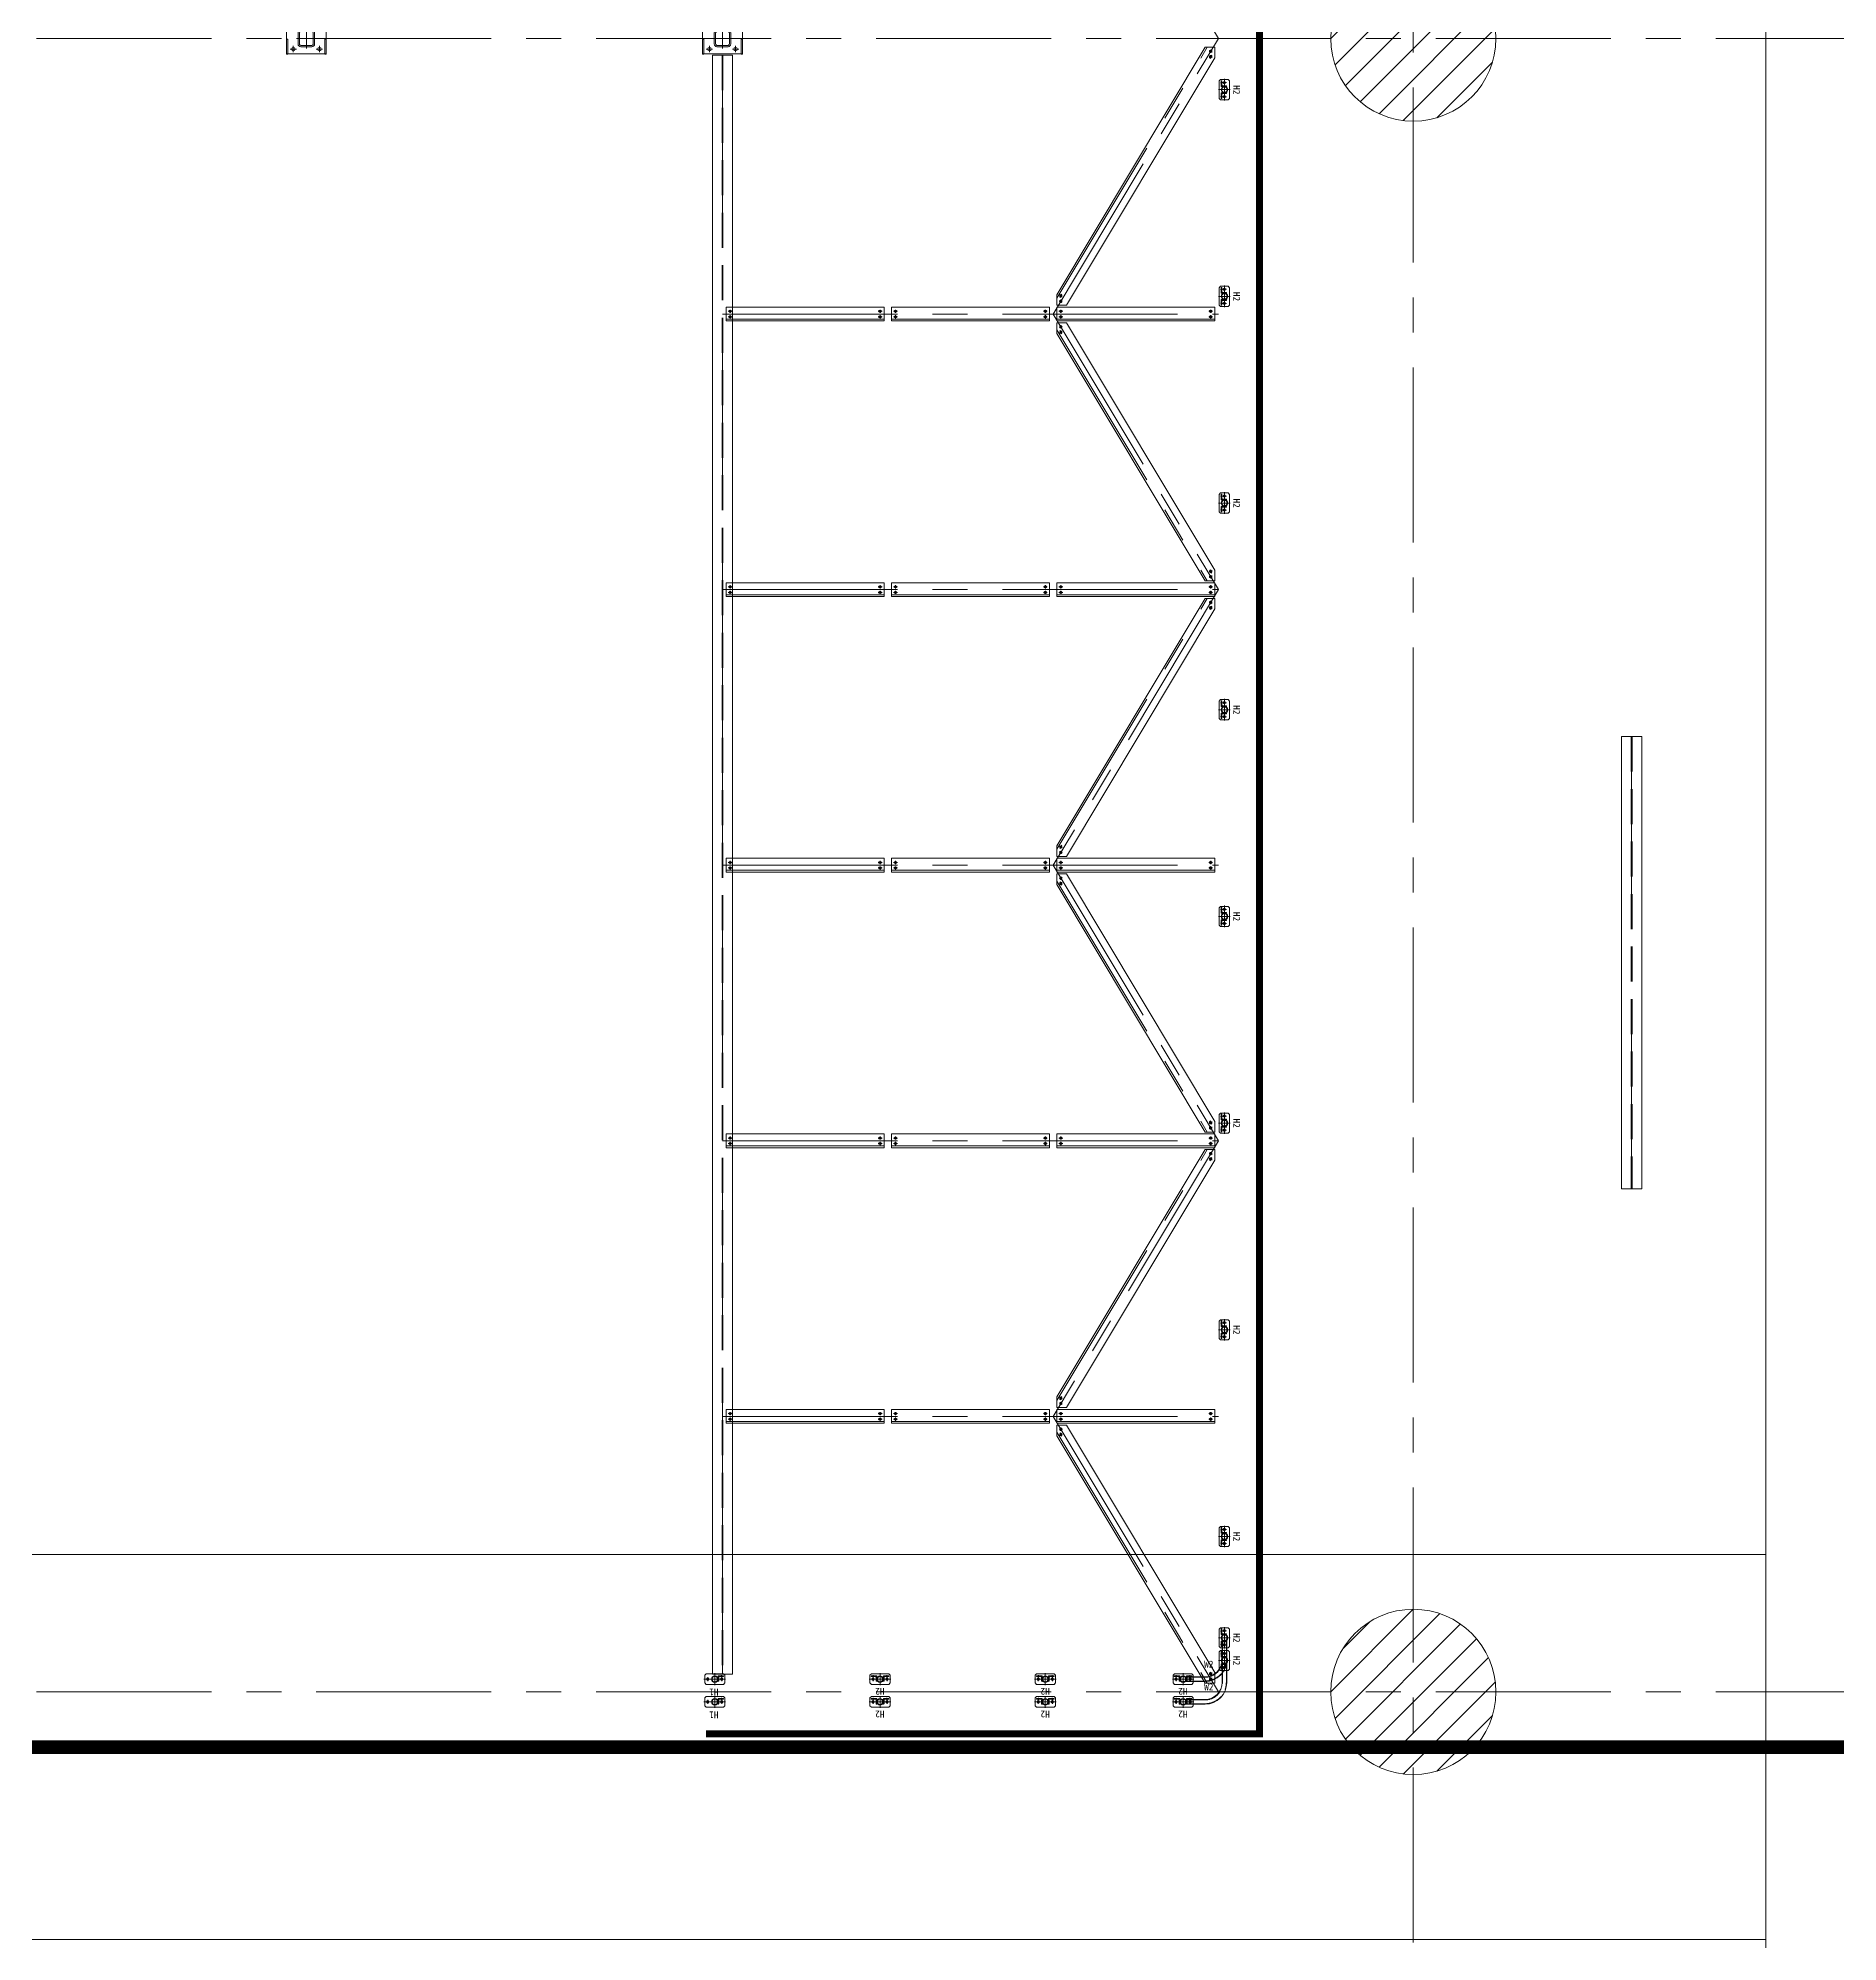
# Model space of a CAD drawing. Header units: millimetres. Extents: x -16602 to 168350, y -134254 to 50573.
# Drawn here: x 137052 to 150118, y -21752 to -7935 of the extents above; entities that cross this region are included whole.
import ezdxf

# ---------------------------------------------------------------- set-up
doc = ezdxf.new("R2010")
doc.units = ezdxf.units.MM
doc.header["$LTSCALE"] = 40
for name, pattern in [('CENTER', [50.8, 31.75, -6.35, 6.35, -6.35]), ('CENTER2', [28.575, 19.05, -3.175, 3.175, -3.175]), ('HIDDEN', [9.525, 6.35, -3.175]), ('HIDDEN2', [4.7625, 3.175, -1.5875]), ('PHANTOM', [63.5, 31.75, -6.35, 6.35, -6.35, 6.35, -6.35])]:
    doc.linetypes.add(name, pattern=pattern)
doc.layers.get('0').update_dxf_attribs({"linetype": 'CONTINUOUS', "lineweight": 13})
doc.layers.get('Defpoints').update_dxf_attribs({"linetype": 'CONTINUOUS', "lineweight": 13})
doc.layers.add('01-CEN', color=1, linetype='CENTER', lineweight=13)
doc.layers.add('Handrail', color=6, linetype='CONTINUOUS', lineweight=13)
doc.styles.add('T', font='SimSun.ttf', dxfattribs={"height": 100})

# ---------------------------------------------------------------- blocks, each defined once
blk = doc.blocks.new('120x120x10.0-shs-34.2')
for points in [[(-40, 60), (40, 60, -0.4142136), (60, 40), (60, -40, -0.4142136), (40, -60), (-40, -60, -0.4142136), (-60, -40), (-60, 40, -0.4142136)], [(-40, 50), (40, 50, -0.4142136), (50, 40), (50, -40, -0.4142136), (40, -50), (-40, -50, -0.4142136), (-50, -40), (-50, 40, -0.4142136)]]:
    blk.add_lwpolyline(points, format="xyb", close=True)
at = {"layer": '01-CEN'}
for p, q in [((72.5, 0), (-72.5, 0)), ((0, -72.5), (0, 72.5))]:
    blk.add_line(p, q, dxfattribs=at)
blk = doc.blocks.new('C9 TO 610X229113 UB')
at = {"ltscale": 30}
blk.add_lwpolyline([(-145, -112.5), (-145, 112.5), (145, 112.5), (145, -112.5)], close=True, dxfattribs=at)
for centre in [(-95, 77.5), (95, 77.5), (-95, -77.5), (95, -77.5)]:
    blk.add_circle(centre, 13, dxfattribs=at)
at = {"layer": '01-CEN', "ltscale": 30}
for p, q in [((-72, 77.5), (-118, 77.5)), ((-95, 100.5), (-95, 54.5)), ((72, 77.5), (118, 77.5)), ((95, 100.5), (95, 54.5)), ((-72, -77.5), (-118, -77.5)), ((-95, -100.5), (-95, -54.5)), ((72, -77.5), (118, -77.5)), ((95, -100.5), (95, -54.5))]:
    blk.add_line(p, q, dxfattribs=at)
at = {"ltscale": 30, "rotation": 90}
blk.add_blockref('120x120x10.0-shs-34.2', (0, 0), dxfattribs=at)
blk = doc.blocks.new('040x05a')
for p, q in [((0, 40), (0, 0)), ((2.6, 40), (0, 40)), ((0, 0), (40, 0)), ((5, 11), (5, 37.6)), ((37.6, 5), (11, 5)), ((40, 0), (40, 2.6))]:
    blk.add_line(p, q)
for centre, radius, start, end in [((2.6, 37.6), 2.4, 0, 90), ((11, 11), 6, 180, 270), ((37.6, 2.6), 2.4, 0, 90)]:
    blk.add_arc(centre, radius, start, end)
blk = doc.blocks.new('H1')
at = {"linetype": 'CENTER2'}
for p, q in [((-78, 0), (78, 0)), ((0, -42), (0, 43))]:
    blk.add_line(p, q, dxfattribs=at)
for p, q in [((-73, 28), (-63, 38)), ((-73, 28), (-73, -28)), ((-37, 0), (-65, 0)), ((63, 38), (-63, 38)), ((-51, 14), (-51, -14)), ((37, 0), (65, 0)), ((51, 14), (51, -14)), ((63, 38), (73, 28)), ((73, -28), (73, 28)), ((-63, -38), (-73, -28)), ((-63, -38), (63, -38)), ((-56, -19), (-56, -24)), ((-49, -14), (-49, -29)), ((-42, -19), (-42, -24)), ((73, -28), (63, -38))]:
    blk.add_line(p, q)
for centre, radius in [((-51, 0), 9), ((0, 0), 24.1), ((0, 0), 20.1), ((51, 0), 9)]:
    blk.add_circle(centre, radius)
at = {"extrusion": (0, 0, -1), "zscale": -1}
blk.add_blockref('040x05a', (24, -24), dxfattribs=at)
at = {"ltscale": 30, "style": 'T'}
blk.add_text('H1', height=50, dxfattribs=at).set_placement((-27, 70))
blk = doc.blocks.new('H2')
at = {"linetype": 'CENTER2'}
for p, q in [((-78, 0), (78, 0)), ((0, -42), (0, 43))]:
    blk.add_line(p, q, dxfattribs=at)
for p, q in [((-73, 28), (-63, 38)), ((-73, 28), (-73, -28)), ((-37, 0), (-65, 0)), ((63, 38), (-63, 38)), ((-51, 14), (-51, -14)), ((37, 0), (65, 0)), ((51, 14), (51, -14)), ((63, 38), (73, 28)), ((73, -28), (73, 28)), ((-63, -38), (-73, -28)), ((-63, -38), (63, -38)), ((-56, -19), (-56, -24)), ((-49, -14), (-49, -29)), ((-42, -19), (-42, -24)), ((42, -19), (42, -24)), ((49, -14), (49, -29)), ((56, -19), (56, -24)), ((73, -28), (63, -38))]:
    blk.add_line(p, q)
for centre, radius in [((-51, 0), 9), ((0, 0), 24.1), ((0, 0), 20.1), ((51, 0), 9)]:
    blk.add_circle(centre, radius)
at = {"extrusion": (0, 0, -1), "zscale": -1}
blk.add_blockref('040x05a', (24, -24), dxfattribs=at)
blk.add_blockref('040x05a', (24, -24))
at = {"ltscale": 30, "style": 'T'}
blk.add_text('H2', height=50, dxfattribs=at).set_placement((-33, 64))
blk = doc.blocks.new('W2')
for p, q in [((-17, 0), (17, 0)), ((-17, -160), (-17, 0)), ((17, -160), (17, 0)), ((-300, -283), (-300, -317)), ((-140, -283), (-300, -283)), ((-140, -317), (-300, -317))]:
    blk.add_line(p, q)
at = {"linetype": 'HIDDEN2'}
for p, q in [((-14, -160), (-14, 0)), ((14, -160), (14, 0)), ((-140, -286), (-300, -286)), ((-140, -314), (-300, -314))]:
    blk.add_line(p, q, dxfattribs=at)
for radius in [154, 126]:
    blk.add_arc((-140, -160), radius, 270, 0, dxfattribs=at)
for radius in [157, 123]:
    blk.add_arc((-140, -160), radius, 270, 0)
at = {"style": 'T'}
blk.add_text('W2', height=50, dxfattribs=at).set_placement((-147, -216))

msp = doc.modelspace()

# ---------------------------------------------------------------- hatches: boundary and pattern name
h = msp.add_hatch()
h.set_pattern_fill('ANSI31', color=256, scale=50, style=0)
h.set_pattern_definition([(45, (43853.43, -9042.49), (-112.2532, 112.2532), [])])
edge = h.paths.add_edge_path()
edge.add_arc((147035.6, -7938), 600, 0, 360)
h = msp.add_hatch()
h.set_pattern_fill('ANSI31', color=256, scale=50, style=0)
h.set_pattern_definition([(45, (43853.43, -21042.49), (-112.2532, 112.2532), [])])
edge = h.paths.add_edge_path()
edge.add_arc((147035.6, -19938), 600, 0, 360)

# ---------------------------------------------------------------- linework, layer by layer
for points in [[(138854.6, -8052.1), (138864.6, -8052.1), (138864.6, -7943.6), (138854.6, -7943.6)], [(139144.6, -8052.1), (139134.6, -8052.1), (139134.6, -7943.6), (139144.6, -7943.6)], [(141875.6, -8052.1), (141885.6, -8052.1), (141885.6, -7943.6), (141875.6, -7943.6)], [(142165.6, -8052.1), (142155.6, -8052.1), (142155.6, -7943.6), (142165.6, -7943.6)], [(142046.7, -9988), (143194.6, -9988), (143194.6, -9888), (142046.7, -9888)], [(143246.7, -9988), (144394.6, -9988), (144394.6, -9888), (143246.7, -9888)], [(144446.7, -9988), (145594.6, -9988), (145594.6, -9888), (144446.7, -9888)], [(142046.7, -11988), (143194.6, -11988), (143194.6, -11888), (142046.7, -11888)], [(143246.7, -11988), (144394.6, -11988), (144394.6, -11888), (143246.7, -11888)], [(144446.7, -11988), (145594.6, -11988), (145594.6, -11888), (144446.7, -11888)], [(142046.7, -13988), (143194.6, -13988), (143194.6, -13888), (142046.7, -13888)], [(143246.7, -13988), (144394.6, -13988), (144394.6, -13888), (143246.7, -13888)], [(144446.7, -13988), (145594.6, -13988), (145594.6, -13888), (144446.7, -13888)], [(142046.7, -15988), (143194.6, -15988), (143194.6, -15888), (142046.7, -15888)], [(143246.7, -15988), (144394.6, -15988), (144394.6, -15888), (143246.7, -15888)], [(144446.7, -15988), (145594.6, -15988), (145594.6, -15888), (144446.7, -15888)], [(142046.7, -17988), (143194.6, -17988), (143194.6, -17888), (142046.7, -17888)], [(143246.7, -17988), (144394.6, -17988), (144394.6, -17888), (143246.7, -17888)], [(144446.7, -17988), (145594.6, -17988), (145594.6, -17888), (144446.7, -17888)]]:
    msp.add_lwpolyline(points, close=True)
at = {"ltscale": 30}
for points in [[(144446.7, -9874.6), (144446.7, -9797.4), (145524.3, -8001.4), (145594.6, -8001.4), (145594.6, -8078.6), (144517, -9874.6)], [(144446.7, -10001.4), (144446.7, -10078.6), (145524.3, -11874.6), (145594.6, -11874.6), (145594.6, -11797.4), (144517, -10001.4)], [(144446.7, -10001.4), (144446.7, -10078.6), (145524.3, -11874.6), (145594.6, -11874.6), (145594.6, -11797.4), (144517, -10001.4)], [(144446.7, -13874.6), (144446.7, -13797.4), (145524.3, -12001.4), (145594.6, -12001.4), (145594.6, -12078.6), (144517, -13874.6)], [(144446.7, -13874.6), (144446.7, -13797.4), (145524.3, -12001.4), (145594.6, -12001.4), (145594.6, -12078.6), (144517, -13874.6)], [(144446.7, -14001.4), (144446.7, -14078.6), (145524.3, -15874.6), (145594.6, -15874.6), (145594.6, -15797.4), (144517, -14001.4)], [(144446.7, -14001.4), (144446.7, -14078.6), (145524.3, -15874.6), (145594.6, -15874.6), (145594.6, -15797.4), (144517, -14001.4)], [(144446.7, -17874.6), (144446.7, -17797.4), (145524.3, -16001.4), (145594.6, -16001.4), (145594.6, -16078.6), (144517, -17874.6)], [(144446.7, -17874.6), (144446.7, -17797.4), (145524.3, -16001.4), (145594.6, -16001.4), (145594.6, -16078.6), (144517, -17874.6)], [(144446.7, -18001.4), (144446.7, -18078.6), (145524.3, -19874.6), (145594.6, -19874.6), (145594.6, -19797.4), (144517, -18001.4)], [(144446.7, -18001.4), (144446.7, -18078.6), (145524.3, -19874.6), (145594.6, -19874.6), (145594.6, -19797.4), (144517, -18001.4)]]:
    msp.add_lwpolyline(points, close=True, dxfattribs=at)
for points in [[(145569, -8037.6), (145572.1, -8032.5, 1), (145560.1, -8025.3), (145557, -8030.4, 1), (145569, -8037.6)], [(145569, -8076.5), (145572.1, -8071.3, 1), (145560.1, -8064.1), (145557, -8069.3, 1), (145569, -8076.5)], [(144481.1, -9811.9), (144484.2, -9806.7, 1), (144472.2, -9799.5), (144469.1, -9804.7, 1), (144481.1, -9811.9)], [(142073.7, -9925), (142079.7, -9925, 1), (142079.7, -9911), (142073.7, -9911, 1), (142073.7, -9925)], [(143167.6, -9925), (143161.6, -9925, -1), (143161.6, -9911), (143167.6, -9911, -1), (143167.6, -9925)], [(143273.7, -9925), (143279.7, -9925, 1), (143279.7, -9911), (143273.7, -9911, 1), (143273.7, -9925)], [(144367.6, -9925), (144361.6, -9925, -1), (144361.6, -9911), (144367.6, -9911, -1), (144367.6, -9925)], [(144473.7, -9925), (144479.7, -9925, 1), (144479.7, -9911), (144473.7, -9911, 1), (144473.7, -9925)], [(144481.1, -9850.8), (144484.2, -9845.6, 1), (144472.2, -9838.4), (144469.1, -9843.6, 1), (144481.1, -9850.8)], [(145567.6, -9925), (145561.6, -9925, -1), (145561.6, -9911), (145567.6, -9911, -1), (145567.6, -9925)], [(142073.7, -9965), (142079.7, -9965, 1), (142079.7, -9951), (142073.7, -9951, 1), (142073.7, -9965)], [(143167.6, -9965), (143161.6, -9965, -1), (143161.6, -9951), (143167.6, -9951, -1), (143167.6, -9965)], [(143273.7, -9965), (143279.7, -9965, 1), (143279.7, -9951), (143273.7, -9951, 1), (143273.7, -9965)], [(144367.6, -9965), (144361.6, -9965, -1), (144361.6, -9951), (144367.6, -9951, -1), (144367.6, -9965)], [(144473.7, -9965), (144479.7, -9965, 1), (144479.7, -9951), (144473.7, -9951, 1), (144473.7, -9965)], [(144481.1, -10025.3), (144484.2, -10030.4, -1), (144472.2, -10037.6), (144469.1, -10032.5, -1), (144481.1, -10025.3)], [(144481.1, -10025.3), (144484.2, -10030.4, -1), (144472.2, -10037.6), (144469.1, -10032.5, -1), (144481.1, -10025.3)], [(144481.1, -10064.1), (144484.2, -10069.3, -1), (144472.2, -10076.5), (144469.1, -10071.3, -1), (144481.1, -10064.1)], [(144481.1, -10064.1), (144484.2, -10069.3, -1), (144472.2, -10076.5), (144469.1, -10071.3, -1), (144481.1, -10064.1)], [(145567.6, -9965), (145561.6, -9965, -1), (145561.6, -9951), (145567.6, -9951, -1), (145567.6, -9965)], [(145569, -11799.5), (145572.1, -11804.7, -1), (145560.1, -11811.9), (145557, -11806.7, -1), (145569, -11799.5)], [(145569, -11799.5), (145572.1, -11804.7, -1), (145560.1, -11811.9), (145557, -11806.7, -1), (145569, -11799.5)], [(145569, -11838.4), (145572.1, -11843.6, -1), (145560.1, -11850.8), (145557, -11845.6, -1), (145569, -11838.4)], [(145569, -11838.4), (145572.1, -11843.6, -1), (145560.1, -11850.8), (145557, -11845.6, -1), (145569, -11838.4)], [(142073.7, -11925), (142079.7, -11925, 1), (142079.7, -11911), (142073.7, -11911, 1), (142073.7, -11925)], [(142073.7, -11965), (142079.7, -11965, 1), (142079.7, -11951), (142073.7, -11951, 1), (142073.7, -11965)], [(143167.6, -11925), (143161.6, -11925, -1), (143161.6, -11911), (143167.6, -11911, -1), (143167.6, -11925)], [(143167.6, -11965), (143161.6, -11965, -1), (143161.6, -11951), (143167.6, -11951, -1), (143167.6, -11965)], [(143273.7, -11925), (143279.7, -11925, 1), (143279.7, -11911), (143273.7, -11911, 1), (143273.7, -11925)], [(143273.7, -11965), (143279.7, -11965, 1), (143279.7, -11951), (143273.7, -11951, 1), (143273.7, -11965)], [(144367.6, -11925), (144361.6, -11925, -1), (144361.6, -11911), (144367.6, -11911, -1), (144367.6, -11925)], [(144367.6, -11965), (144361.6, -11965, -1), (144361.6, -11951), (144367.6, -11951, -1), (144367.6, -11965)], [(144473.7, -11925), (144479.7, -11925, 1), (144479.7, -11911), (144473.7, -11911, 1), (144473.7, -11925)], [(144473.7, -11965), (144479.7, -11965, 1), (144479.7, -11951), (144473.7, -11951, 1), (144473.7, -11965)], [(145567.6, -11925), (145561.6, -11925, -1), (145561.6, -11911), (145567.6, -11911, -1), (145567.6, -11925)], [(145567.6, -11965), (145561.6, -11965, -1), (145561.6, -11951), (145567.6, -11951, -1), (145567.6, -11965)], [(145569, -12037.6), (145572.1, -12032.5, 1), (145560.1, -12025.3), (145557, -12030.4, 1), (145569, -12037.6)], [(145569, -12037.6), (145572.1, -12032.5, 1), (145560.1, -12025.3), (145557, -12030.4, 1), (145569, -12037.6)], [(145569, -12076.5), (145572.1, -12071.3, 1), (145560.1, -12064.1), (145557, -12069.3, 1), (145569, -12076.5)], [(145569, -12076.5), (145572.1, -12071.3, 1), (145560.1, -12064.1), (145557, -12069.3, 1), (145569, -12076.5)], [(144481.1, -13811.9), (144484.2, -13806.7, 1), (144472.2, -13799.5), (144469.1, -13804.7, 1), (144481.1, -13811.9)], [(144481.1, -13811.9), (144484.2, -13806.7, 1), (144472.2, -13799.5), (144469.1, -13804.7, 1), (144481.1, -13811.9)], [(142073.7, -13925), (142079.7, -13925, 1), (142079.7, -13911), (142073.7, -13911, 1), (142073.7, -13925)], [(142073.7, -13965), (142079.7, -13965, 1), (142079.7, -13951), (142073.7, -13951, 1), (142073.7, -13965)], [(143167.6, -13925), (143161.6, -13925, -1), (143161.6, -13911), (143167.6, -13911, -1), (143167.6, -13925)], [(143167.6, -13965), (143161.6, -13965, -1), (143161.6, -13951), (143167.6, -13951, -1), (143167.6, -13965)], [(143273.7, -13925), (143279.7, -13925, 1), (143279.7, -13911), (143273.7, -13911, 1), (143273.7, -13925)], [(143273.7, -13965), (143279.7, -13965, 1), (143279.7, -13951), (143273.7, -13951, 1), (143273.7, -13965)], [(144367.6, -13925), (144361.6, -13925, -1), (144361.6, -13911), (144367.6, -13911, -1), (144367.6, -13925)], [(144367.6, -13965), (144361.6, -13965, -1), (144361.6, -13951), (144367.6, -13951, -1), (144367.6, -13965)], [(144473.7, -13925), (144479.7, -13925, 1), (144479.7, -13911), (144473.7, -13911, 1), (144473.7, -13925)], [(144473.7, -13965), (144479.7, -13965, 1), (144479.7, -13951), (144473.7, -13951, 1), (144473.7, -13965)], [(144481.1, -13850.8), (144484.2, -13845.6, 1), (144472.2, -13838.4), (144469.1, -13843.6, 1), (144481.1, -13850.8)], [(144481.1, -13850.8), (144484.2, -13845.6, 1), (144472.2, -13838.4), (144469.1, -13843.6, 1), (144481.1, -13850.8)], [(145567.6, -13925), (145561.6, -13925, -1), (145561.6, -13911), (145567.6, -13911, -1), (145567.6, -13925)], [(145567.6, -13965), (145561.6, -13965, -1), (145561.6, -13951), (145567.6, -13951, -1), (145567.6, -13965)], [(144481.1, -14025.3), (144484.2, -14030.4, -1), (144472.2, -14037.6), (144469.1, -14032.5, -1), (144481.1, -14025.3)], [(144481.1, -14025.3), (144484.2, -14030.4, -1), (144472.2, -14037.6), (144469.1, -14032.5, -1), (144481.1, -14025.3)], [(144481.1, -14064.1), (144484.2, -14069.3, -1), (144472.2, -14076.5), (144469.1, -14071.3, -1), (144481.1, -14064.1)], [(144481.1, -14064.1), (144484.2, -14069.3, -1), (144472.2, -14076.5), (144469.1, -14071.3, -1), (144481.1, -14064.1)], [(145569, -15799.5), (145572.1, -15804.7, -1), (145560.1, -15811.9), (145557, -15806.7, -1), (145569, -15799.5)], [(145569, -15799.5), (145572.1, -15804.7, -1), (145560.1, -15811.9), (145557, -15806.7, -1), (145569, -15799.5)], [(145569, -15838.4), (145572.1, -15843.6, -1), (145560.1, -15850.8), (145557, -15845.6, -1), (145569, -15838.4)], [(145569, -15838.4), (145572.1, -15843.6, -1), (145560.1, -15850.8), (145557, -15845.6, -1), (145569, -15838.4)], [(142073.7, -15925), (142079.7, -15925, 1), (142079.7, -15911), (142073.7, -15911, 1), (142073.7, -15925)], [(142073.7, -15965), (142079.7, -15965, 1), (142079.7, -15951), (142073.7, -15951, 1), (142073.7, -15965)], [(143167.6, -15925), (143161.6, -15925, -1), (143161.6, -15911), (143167.6, -15911, -1), (143167.6, -15925)], [(143167.6, -15965), (143161.6, -15965, -1), (143161.6, -15951), (143167.6, -15951, -1), (143167.6, -15965)], [(143273.7, -15925), (143279.7, -15925, 1), (143279.7, -15911), (143273.7, -15911, 1), (143273.7, -15925)], [(143273.7, -15965), (143279.7, -15965, 1), (143279.7, -15951), (143273.7, -15951, 1), (143273.7, -15965)], [(144367.6, -15925), (144361.6, -15925, -1), (144361.6, -15911), (144367.6, -15911, -1), (144367.6, -15925)], [(144367.6, -15965), (144361.6, -15965, -1), (144361.6, -15951), (144367.6, -15951, -1), (144367.6, -15965)], [(144473.7, -15925), (144479.7, -15925, 1), (144479.7, -15911), (144473.7, -15911, 1), (144473.7, -15925)], [(144473.7, -15965), (144479.7, -15965, 1), (144479.7, -15951), (144473.7, -15951, 1), (144473.7, -15965)], [(145567.6, -15925), (145561.6, -15925, -1), (145561.6, -15911), (145567.6, -15911, -1), (145567.6, -15925)], [(145567.6, -15965), (145561.6, -15965, -1), (145561.6, -15951), (145567.6, -15951, -1), (145567.6, -15965)], [(145569, -16037.6), (145572.1, -16032.5, 1), (145560.1, -16025.3), (145557, -16030.4, 1), (145569, -16037.6)], [(145569, -16037.6), (145572.1, -16032.5, 1), (145560.1, -16025.3), (145557, -16030.4, 1), (145569, -16037.6)], [(145569, -16076.5), (145572.1, -16071.3, 1), (145560.1, -16064.1), (145557, -16069.3, 1), (145569, -16076.5)], [(145569, -16076.5), (145572.1, -16071.3, 1), (145560.1, -16064.1), (145557, -16069.3, 1), (145569, -16076.5)], [(144481.1, -17811.9), (144484.2, -17806.7, 1), (144472.2, -17799.5), (144469.1, -17804.7, 1), (144481.1, -17811.9)], [(144481.1, -17811.9), (144484.2, -17806.7, 1), (144472.2, -17799.5), (144469.1, -17804.7, 1), (144481.1, -17811.9)], [(142073.7, -17925), (142079.7, -17925, 1), (142079.7, -17911), (142073.7, -17911, 1), (142073.7, -17925)], [(142073.7, -17965), (142079.7, -17965, 1), (142079.7, -17951), (142073.7, -17951, 1), (142073.7, -17965)], [(143167.6, -17925), (143161.6, -17925, -1), (143161.6, -17911), (143167.6, -17911, -1), (143167.6, -17925)], [(143167.6, -17965), (143161.6, -17965, -1), (143161.6, -17951), (143167.6, -17951, -1), (143167.6, -17965)], [(143273.7, -17925), (143279.7, -17925, 1), (143279.7, -17911), (143273.7, -17911, 1), (143273.7, -17925)], [(143273.7, -17965), (143279.7, -17965, 1), (143279.7, -17951), (143273.7, -17951, 1), (143273.7, -17965)], [(144367.6, -17925), (144361.6, -17925, -1), (144361.6, -17911), (144367.6, -17911, -1), (144367.6, -17925)], [(144367.6, -17965), (144361.6, -17965, -1), (144361.6, -17951), (144367.6, -17951, -1), (144367.6, -17965)], [(144473.7, -17925), (144479.7, -17925, 1), (144479.7, -17911), (144473.7, -17911, 1), (144473.7, -17925)], [(144473.7, -17965), (144479.7, -17965, 1), (144479.7, -17951), (144473.7, -17951, 1), (144473.7, -17965)], [(144481.1, -17850.8), (144484.2, -17845.6, 1), (144472.2, -17838.4), (144469.1, -17843.6, 1), (144481.1, -17850.8)], [(144481.1, -17850.8), (144484.2, -17845.6, 1), (144472.2, -17838.4), (144469.1, -17843.6, 1), (144481.1, -17850.8)], [(145567.6, -17925), (145561.6, -17925, -1), (145561.6, -17911), (145567.6, -17911, -1), (145567.6, -17925)], [(145567.6, -17965), (145561.6, -17965, -1), (145561.6, -17951), (145567.6, -17951, -1), (145567.6, -17965)], [(144481.1, -18025.3), (144484.2, -18030.4, -1), (144472.2, -18037.6), (144469.1, -18032.5, -1), (144481.1, -18025.3)], [(144481.1, -18025.3), (144484.2, -18030.4, -1), (144472.2, -18037.6), (144469.1, -18032.5, -1), (144481.1, -18025.3)], [(144481.1, -18064.1), (144484.2, -18069.3, -1), (144472.2, -18076.5), (144469.1, -18071.3, -1), (144481.1, -18064.1)], [(144481.1, -18064.1), (144484.2, -18069.3, -1), (144472.2, -18076.5), (144469.1, -18071.3, -1), (144481.1, -18064.1)], [(145569, -19799.5), (145572.1, -19804.7, -1), (145560.1, -19811.9), (145557, -19806.7, -1), (145569, -19799.5)], [(145569, -19799.5), (145572.1, -19804.7, -1), (145560.1, -19811.9), (145557, -19806.7, -1), (145569, -19799.5)], [(145569, -19838.4), (145572.1, -19843.6, -1), (145560.1, -19850.8), (145557, -19845.6, -1), (145569, -19838.4)], [(145569, -19838.4), (145572.1, -19843.6, -1), (145560.1, -19850.8), (145557, -19845.6, -1), (145569, -19838.4)]]:
    msp.add_lwpolyline(points, format="xyb")
for points in [[(142046.7, -9975), (142106.7, -9975), (143134.6, -9975), (143194.6, -9975)], [(143246.7, -9975), (143306.7, -9975), (144334.6, -9975), (144394.6, -9975)], [(144446.7, -9975), (144506.7, -9975), (145534.6, -9975), (145594.6, -9975)], [(142046.7, -11975), (142106.7, -11975), (143134.6, -11975), (143194.6, -11975)], [(143246.7, -11975), (143306.7, -11975), (144334.6, -11975), (144394.6, -11975)], [(144446.7, -11975), (144506.7, -11975), (145534.6, -11975), (145594.6, -11975)], [(142046.7, -13975), (142106.7, -13975), (143134.6, -13975), (143194.6, -13975)], [(143246.7, -13975), (143306.7, -13975), (144334.6, -13975), (144394.6, -13975)], [(144446.7, -13975), (144506.7, -13975), (145534.6, -13975), (145594.6, -13975)], [(142046.7, -15975), (142106.7, -15975), (143134.6, -15975), (143194.6, -15975)], [(143246.7, -15975), (143306.7, -15975), (144334.6, -15975), (144394.6, -15975)], [(144446.7, -15975), (144506.7, -15975), (145534.6, -15975), (145594.6, -15975)], [(142046.7, -17975), (142106.7, -17975), (143134.6, -17975), (143194.6, -17975)], [(143246.7, -17975), (143306.7, -17975), (144334.6, -17975), (144394.6, -17975)], [(144446.7, -17975), (144506.7, -17975), (145534.6, -17975), (145594.6, -17975)]]:
    msp.add_lwpolyline(points)
at = {"linetype": 'PHANTOM', "const_width": 100}
msp.add_lwpolyline([(97910.5, -20338), (168300.2, -20338)], dxfattribs=at)
at = {"color": 9}
for centre in [(147035.6, -7938), (147035.6, -19938)]:
    msp.add_circle(centre, 600, dxfattribs=at)
for centre in [(145564.6, -8031.4), (145564.6, -8070.3), (144476.7, -9805.7), (142076.7, -9918), (143164.6, -9918), (143276.7, -9918), (144364.6, -9918), (144476.7, -9844.6), (144476.7, -9918), (145564.6, -9918), (142076.7, -9958), (143164.6, -9958), (143276.7, -9958), (144364.6, -9958), (144476.7, -9958), (144476.7, -10031.4), (144476.7, -10031.4), (144476.7, -10070.3), (144476.7, -10070.3), (145564.6, -9958), (145564.6, -11805.7), (145564.6, -11805.7), (145564.6, -11844.6), (145564.6, -11844.6), (142076.7, -11918), (142076.7, -11958), (143164.6, -11918), (143164.6, -11958), (143276.7, -11918), (143276.7, -11958), (144364.6, -11918), (144364.6, -11958), (144476.7, -11918), (144476.7, -11958), (145564.6, -11918), (145564.6, -11958), (145564.6, -12031.4), (145564.6, -12031.4), (145564.6, -12070.3), (145564.6, -12070.3), (144476.7, -13805.7), (144476.7, -13805.7), (142076.7, -13918), (142076.7, -13958), (143164.6, -13918), (143164.6, -13958), (143276.7, -13918), (143276.7, -13958), (144364.6, -13918), (144364.6, -13958), (144476.7, -13844.6), (144476.7, -13844.6), (144476.7, -13918), (144476.7, -13958), (145564.6, -13918), (145564.6, -13958), (144476.7, -14031.4), (144476.7, -14031.4), (144476.7, -14070.3), (144476.7, -14070.3), (145564.6, -15805.7), (145564.6, -15805.7), (145564.6, -15844.6), (145564.6, -15844.6), (142076.7, -15918), (142076.7, -15958), (143164.6, -15918), (143164.6, -15958), (143276.7, -15918), (143276.7, -15958), (144364.6, -15918), (144364.6, -15958), (144476.7, -15918), (144476.7, -15958), (145564.6, -15918), (145564.6, -15958), (145564.6, -16031.4), (145564.6, -16031.4), (145564.6, -16070.3), (145564.6, -16070.3), (144476.7, -17805.7), (144476.7, -17805.7), (142076.7, -17918), (142076.7, -17958), (143164.6, -17918), (143164.6, -17958), (143276.7, -17918), (143276.7, -17958), (144364.6, -17918), (144364.6, -17958), (144476.7, -17844.6), (144476.7, -17844.6), (144476.7, -17918), (144476.7, -17958), (145564.6, -17918), (145564.6, -17958), (144476.7, -18031.4), (144476.7, -18031.4), (144476.7, -18070.3), (144476.7, -18070.3), (145564.6, -19805.7), (145564.6, -19805.7), (145564.6, -19844.6), (145564.6, -19844.6)]:
    msp.add_circle(centre, 7.5)
at = {"layer": '01-CEN'}
for p, q in [((147035.6, 34377.6), (147035.6, -134253.7)), ((144420.6, -5938), (145620.6, -7938)), ((116720, -7938), (153351.3, -7938)), ((144420.6, -9938), (145620.6, -7938)), ((144446.7, -9822.7), (145539.4, -8001.4)), ((145554.7, -8025.5), (145574.4, -8037.3)), ((145554.7, -8064.4), (145574.4, -8076.2)), ((145571.8, -8019.4), (145557.4, -8043.4)), ((145571.8, -8058.3), (145557.4, -8082.3)), ((144466.8, -9799.8), (144486.5, -9811.6)), ((144483.9, -9793.7), (144469.5, -9817.7)), ((142020.6, -9938), (145620.6, -9938)), ((142090.7, -9918), (142062.7, -9918)), ((142076.7, -9906.5), (142076.7, -9929.5)), ((142076.7, -9946.5), (142076.7, -9969.5)), ((143150.6, -9918), (143178.6, -9918)), ((143164.6, -9906.5), (143164.6, -9929.5)), ((143164.6, -9946.5), (143164.6, -9969.5)), ((143290.7, -9918), (143262.7, -9918)), ((143276.7, -9906.5), (143276.7, -9929.5)), ((143276.7, -9946.5), (143276.7, -9969.5)), ((144350.6, -9918), (144378.6, -9918)), ((144364.6, -9906.5), (144364.6, -9929.5)), ((144364.6, -9946.5), (144364.6, -9969.5)), ((144420.6, -9938), (145620.6, -11938)), ((144490.7, -9918), (144462.7, -9918)), ((144466.8, -9838.7), (144486.5, -9850.5)), ((144483.9, -9832.6), (144469.5, -9856.6)), ((144476.7, -9906.5), (144476.7, -9929.5)), ((144476.7, -9946.5), (144476.7, -9969.5)), ((145550.6, -9918), (145578.6, -9918)), ((145564.6, -9906.5), (145564.6, -9929.5)), ((145564.6, -9946.5), (145564.6, -9969.5)), ((142090.7, -9958), (142062.7, -9958)), ((143150.6, -9958), (143178.6, -9958)), ((143290.7, -9958), (143262.7, -9958)), ((144350.6, -9958), (144378.6, -9958)), ((144446.7, -10053.3), (145539.4, -11874.6)), ((144446.7, -10053.3), (145539.4, -11874.6)), ((144490.7, -9958), (144462.7, -9958)), ((144466.8, -10037.3), (144486.5, -10025.5)), ((144466.8, -10037.3), (144486.5, -10025.5)), ((144466.8, -10076.2), (144486.5, -10064.4)), ((144466.8, -10076.2), (144486.5, -10064.4)), ((144483.9, -10043.4), (144469.5, -10019.4)), ((144483.9, -10043.4), (144469.5, -10019.4)), ((144483.9, -10082.3), (144469.5, -10058.3)), ((144483.9, -10082.3), (144469.5, -10058.3)), ((145550.6, -9958), (145578.6, -9958)), ((145554.7, -11811.6), (145574.4, -11799.8)), ((145554.7, -11811.6), (145574.4, -11799.8)), ((145554.7, -11850.5), (145574.4, -11838.7)), ((145554.7, -11850.5), (145574.4, -11838.7)), ((145571.8, -11817.7), (145557.4, -11793.7)), ((145571.8, -11817.7), (145557.4, -11793.7)), ((145571.8, -11856.6), (145557.4, -11832.6)), ((145571.8, -11856.6), (145557.4, -11832.6)), ((142020.6, -11938), (145620.6, -11938)), ((142090.7, -11918), (142062.7, -11918)), ((142090.7, -11958), (142062.7, -11958)), ((142076.7, -11906.5), (142076.7, -11929.5)), ((142076.7, -11946.5), (142076.7, -11969.5)), ((143150.6, -11918), (143178.6, -11918)), ((143150.6, -11958), (143178.6, -11958)), ((143164.6, -11906.5), (143164.6, -11929.5)), ((143164.6, -11946.5), (143164.6, -11969.5)), ((143290.7, -11918), (143262.7, -11918)), ((143290.7, -11958), (143262.7, -11958)), ((143276.7, -11906.5), (143276.7, -11929.5)), ((143276.7, -11946.5), (143276.7, -11969.5)), ((144350.6, -11918), (144378.6, -11918)), ((144350.6, -11958), (144378.6, -11958)), ((144364.6, -11906.5), (144364.6, -11929.5)), ((144364.6, -11946.5), (144364.6, -11969.5)), ((145620.6, -11938), (144420.6, -13938)), ((144446.7, -13822.7), (145539.4, -12001.4)), ((144446.7, -13822.7), (145539.4, -12001.4)), ((144490.7, -11918), (144462.7, -11918)), ((144490.7, -11958), (144462.7, -11958)), ((144476.7, -11906.5), (144476.7, -11929.5)), ((144476.7, -11946.5), (144476.7, -11969.5)), ((145550.6, -11918), (145578.6, -11918)), ((145550.6, -11958), (145578.6, -11958)), ((145571.8, -12019.4), (145557.4, -12043.4)), ((145571.8, -12019.4), (145557.4, -12043.4)), ((145564.6, -11906.5), (145564.6, -11929.5)), ((145564.6, -11946.5), (145564.6, -11969.5)), ((145554.7, -12025.5), (145574.4, -12037.3)), ((145554.7, -12025.5), (145574.4, -12037.3)), ((145554.7, -12064.4), (145574.4, -12076.2)), ((145554.7, -12064.4), (145574.4, -12076.2)), ((145571.8, -12058.3), (145557.4, -12082.3)), ((145571.8, -12058.3), (145557.4, -12082.3)), ((144466.8, -13799.8), (144486.5, -13811.6)), ((144466.8, -13799.8), (144486.5, -13811.6)), ((144483.9, -13793.7), (144469.5, -13817.7)), ((144483.9, -13793.7), (144469.5, -13817.7)), ((142020.6, -13938), (145620.6, -13938)), ((142090.7, -13918), (142062.7, -13918)), ((142076.7, -13906.5), (142076.7, -13929.5)), ((142076.7, -13946.5), (142076.7, -13969.5)), ((143150.6, -13918), (143178.6, -13918)), ((143164.6, -13906.5), (143164.6, -13929.5)), ((143164.6, -13946.5), (143164.6, -13969.5)), ((143290.7, -13918), (143262.7, -13918)), ((143276.7, -13906.5), (143276.7, -13929.5)), ((143276.7, -13946.5), (143276.7, -13969.5)), ((144350.6, -13918), (144378.6, -13918)), ((144364.6, -13906.5), (144364.6, -13929.5)), ((144364.6, -13946.5), (144364.6, -13969.5)), ((144420.6, -13938), (145620.6, -15938)), ((144490.7, -13918), (144462.7, -13918)), ((144466.8, -13838.7), (144486.5, -13850.5)), ((144466.8, -13838.7), (144486.5, -13850.5)), ((144483.9, -13832.6), (144469.5, -13856.6)), ((144483.9, -13832.6), (144469.5, -13856.6)), ((144476.7, -13906.5), (144476.7, -13929.5)), ((144476.7, -13946.5), (144476.7, -13969.5)), ((145550.6, -13918), (145578.6, -13918)), ((145564.6, -13906.5), (145564.6, -13929.5)), ((145564.6, -13946.5), (145564.6, -13969.5)), ((142090.7, -13958), (142062.7, -13958)), ((143150.6, -13958), (143178.6, -13958)), ((143290.7, -13958), (143262.7, -13958)), ((144350.6, -13958), (144378.6, -13958)), ((144446.7, -14053.3), (145539.4, -15874.6)), ((144446.7, -14053.3), (145539.4, -15874.6)), ((144490.7, -13958), (144462.7, -13958)), ((144466.8, -14037.3), (144486.5, -14025.5)), ((144466.8, -14037.3), (144486.5, -14025.5)), ((144466.8, -14076.2), (144486.5, -14064.4)), ((144466.8, -14076.2), (144486.5, -14064.4)), ((144483.9, -14043.4), (144469.5, -14019.4)), ((144483.9, -14043.4), (144469.5, -14019.4)), ((144483.9, -14082.3), (144469.5, -14058.3)), ((144483.9, -14082.3), (144469.5, -14058.3)), ((145550.6, -13958), (145578.6, -13958)), ((145554.7, -15811.6), (145574.4, -15799.8)), ((145554.7, -15811.6), (145574.4, -15799.8)), ((145554.7, -15850.5), (145574.4, -15838.7)), ((145554.7, -15850.5), (145574.4, -15838.7)), ((145571.8, -15817.7), (145557.4, -15793.7)), ((145571.8, -15817.7), (145557.4, -15793.7)), ((145571.8, -15856.6), (145557.4, -15832.6)), ((145571.8, -15856.6), (145557.4, -15832.6)), ((142020.6, -15938), (145620.6, -15938)), ((142090.7, -15918), (142062.7, -15918)), ((142090.7, -15958), (142062.7, -15958)), ((142076.7, -15906.5), (142076.7, -15929.5)), ((142076.7, -15946.5), (142076.7, -15969.5)), ((143150.6, -15918), (143178.6, -15918)), ((143150.6, -15958), (143178.6, -15958)), ((143164.6, -15906.5), (143164.6, -15929.5)), ((143164.6, -15946.5), (143164.6, -15969.5)), ((143290.7, -15918), (143262.7, -15918)), ((143290.7, -15958), (143262.7, -15958)), ((143276.7, -15906.5), (143276.7, -15929.5)), ((143276.7, -15946.5), (143276.7, -15969.5)), ((144350.6, -15918), (144378.6, -15918)), ((144350.6, -15958), (144378.6, -15958)), ((144364.6, -15906.5), (144364.6, -15929.5)), ((144364.6, -15946.5), (144364.6, -15969.5)), ((145620.6, -15938), (144420.6, -17938)), ((144446.7, -17822.7), (145539.4, -16001.4)), ((144446.7, -17822.7), (145539.4, -16001.4)), ((144490.7, -15918), (144462.7, -15918)), ((144490.7, -15958), (144462.7, -15958)), ((144476.7, -15906.5), (144476.7, -15929.5)), ((144476.7, -15946.5), (144476.7, -15969.5)), ((145550.6, -15918), (145578.6, -15918)), ((145550.6, -15958), (145578.6, -15958)), ((145554.7, -16025.5), (145574.4, -16037.3)), ((145554.7, -16025.5), (145574.4, -16037.3)), ((145571.8, -16019.4), (145557.4, -16043.4)), ((145571.8, -16019.4), (145557.4, -16043.4)), ((145564.6, -15906.5), (145564.6, -15929.5)), ((145564.6, -15946.5), (145564.6, -15969.5)), ((145554.7, -16064.4), (145574.4, -16076.2)), ((145554.7, -16064.4), (145574.4, -16076.2)), ((145571.8, -16058.3), (145557.4, -16082.3)), ((145571.8, -16058.3), (145557.4, -16082.3)), ((144466.8, -17799.8), (144486.5, -17811.6)), ((144466.8, -17799.8), (144486.5, -17811.6)), ((144483.9, -17793.7), (144469.5, -17817.7)), ((144483.9, -17793.7), (144469.5, -17817.7)), ((142020.6, -17938), (145620.6, -17938)), ((142090.7, -17918), (142062.7, -17918)), ((142090.7, -17958), (142062.7, -17958)), ((142076.7, -17906.5), (142076.7, -17929.5)), ((142076.7, -17946.5), (142076.7, -17969.5)), ((143150.6, -17918), (143178.6, -17918)), ((143150.6, -17958), (143178.6, -17958)), ((143164.6, -17906.5), (143164.6, -17929.5)), ((143164.6, -17946.5), (143164.6, -17969.5)), ((143290.7, -17918), (143262.7, -17918)), ((143290.7, -17958), (143262.7, -17958)), ((143276.7, -17906.5), (143276.7, -17929.5)), ((143276.7, -17946.5), (143276.7, -17969.5)), ((144350.6, -17918), (144378.6, -17918)), ((144350.6, -17958), (144378.6, -17958)), ((144364.6, -17906.5), (144364.6, -17929.5)), ((144364.6, -17946.5), (144364.6, -17969.5)), ((144420.6, -17938), (145620.6, -19938)), ((144490.7, -17918), (144462.7, -17918)), ((144490.7, -17958), (144462.7, -17958)), ((144466.8, -17838.7), (144486.5, -17850.5)), ((144466.8, -17838.7), (144486.5, -17850.5)), ((144483.9, -17832.6), (144469.5, -17856.6)), ((144483.9, -17832.6), (144469.5, -17856.6)), ((144476.7, -17906.5), (144476.7, -17929.5)), ((144476.7, -17946.5), (144476.7, -17969.5)), ((145550.6, -17918), (145578.6, -17918)), ((145550.6, -17958), (145578.6, -17958)), ((145564.6, -17906.5), (145564.6, -17929.5)), ((145564.6, -17946.5), (145564.6, -17969.5)), ((144446.7, -18053.3), (145539.4, -19874.6)), ((144446.7, -18053.3), (145539.4, -19874.6)), ((144466.8, -18037.3), (144486.5, -18025.5)), ((144466.8, -18037.3), (144486.5, -18025.5)), ((144466.8, -18076.2), (144486.5, -18064.4)), ((144466.8, -18076.2), (144486.5, -18064.4)), ((144483.9, -18043.4), (144469.5, -18019.4)), ((144483.9, -18043.4), (144469.5, -18019.4)), ((144483.9, -18082.3), (144469.5, -18058.3)), ((144483.9, -18082.3), (144469.5, -18058.3)), ((145554.7, -19811.6), (145574.4, -19799.8)), ((145554.7, -19811.6), (145574.4, -19799.8)), ((145554.7, -19850.5), (145574.4, -19838.7)), ((145554.7, -19850.5), (145574.4, -19838.7)), ((145571.8, -19817.7), (145557.4, -19793.7)), ((145571.8, -19817.7), (145557.4, -19793.7)), ((145571.8, -19856.6), (145557.4, -19832.6)), ((145571.8, -19856.6), (145557.4, -19832.6)), ((116720, -19938), (153351.3, -19938))]:
    msp.add_line(p, q, dxfattribs=at)
at = {"layer": '01-CEN', "linetype": 'Continuous'}
for p, q in [((142093.8, -8059.9), (141947.4, -8059.9)), ((141947.4, -8059.9), (141947.4, -19810)), ((142093.8, -8059.9), (142093.8, -19810)), ((148693.8, -13004.4), (148547.4, -13004.4)), ((148547.4, -13004.4), (148547.4, -16286.4)), ((148693.8, -13004.4), (148693.8, -16286.4)), ((148693.8, -16286.4), (148547.4, -16286.4)), ((142093.8, -19810), (141947.4, -19810))]:
    msp.add_line(p, q, dxfattribs=at)
at = {"layer": '01-CEN', "linetype": 'HIDDEN'}
for p, q in [((142017.4, -8059.9), (142017.4, -19810)), ((142023.8, -8059.9), (142023.8, -19810)), ((148617.4, -13004.4), (148617.4, -16286.4)), ((148623.8, -13004.4), (148623.8, -16286.4))]:
    msp.add_line(p, q, dxfattribs=at)
at = {"layer": '01-CEN', "linetype": 'CENTER'}
for p, q in [((142020.6, -8059.9), (142020.6, -19810)), ((148620.6, -13004.4), (148620.6, -16286.4))]:
    msp.add_line(p, q, dxfattribs=at)
at = {"layer": 'Defpoints', "color": 5, "ltscale": 30}
for points in [[(116860.9, -21735.7), (149593.8, -21735.7), (149593.8, 17059.6), (116860.9, 17059.6)], [(116860.9, -57735.7), (149593.8, -57735.7), (149593.8, -18940.4), (116860.9, -18940.4)]]:
    msp.add_lwpolyline(points, close=True, dxfattribs=at)
at = {"layer": 'Handrail', "const_width": 50}
msp.add_lwpolyline([(142310.3, 16398.9), (147342, 16398.9), (147342, 3754.5), (145918.9, 3754.5), (145918.9, -20241.8), (141901.4, -20241.8)], dxfattribs=at)

# ---------------------------------------------------------------- block references
for p in [(138999.6, -7938), (142020.6, -7938)]:
    msp.add_blockref('C9 TO 610X229113 UB', p)
at = {"layer": 'Handrail'}
for name, p, rotation in [('H2', (145664.2, -8309.6), 270), ('H2', (145664.2, -8309.6), 270), ('H2', (145664.2, -9809.6), 270), ('H2', (145664.2, -9809.6), 270), ('H2', (145664.2, -11309.6), 270), ('H2', (145664.2, -11309.6), 270), ('H2', (145664.2, -12809.6), 270), ('H2', (145664.2, -12809.6), 270), ('H2', (145664.2, -14309.6), 270), ('H2', (145664.2, -14309.6), 270), ('H2', (145664.2, -15809.6), 270), ('H2', (145664.2, -15809.6), 270), ('H2', (145664.2, -17309.6), 270), ('H2', (145664.2, -17309.6), 270), ('H2', (145664.2, -18809.6), 270), ('H2', (145664.2, -18809.6), 270), ('H2', (145664.2, -19544.8), 270), ('H2', (145664.2, -19709.6), 270), ('H1', (141964.2, -19844.8), 180), ('H2', (143164.2, -19844.8), 180), ('H2', (144364.2, -19844.8), 180), ('H2', (145364.2, -19844.8), 180), ('H1', (141964.2, -20009.6), 180), ('H2', (143164.2, -20009.6), 180), ('H2', (144364.2, -20009.6), 180), ('H2', (145364.2, -20009.6), 180)]:
    msp.add_blockref(name, p, dxfattribs=dict(at, rotation=rotation))
for p in [(145664.2, -19544.8), (145664.2, -19709.6)]:
    msp.add_blockref('W2', p, dxfattribs=at)

doc.saveas('drawing.dxf')
